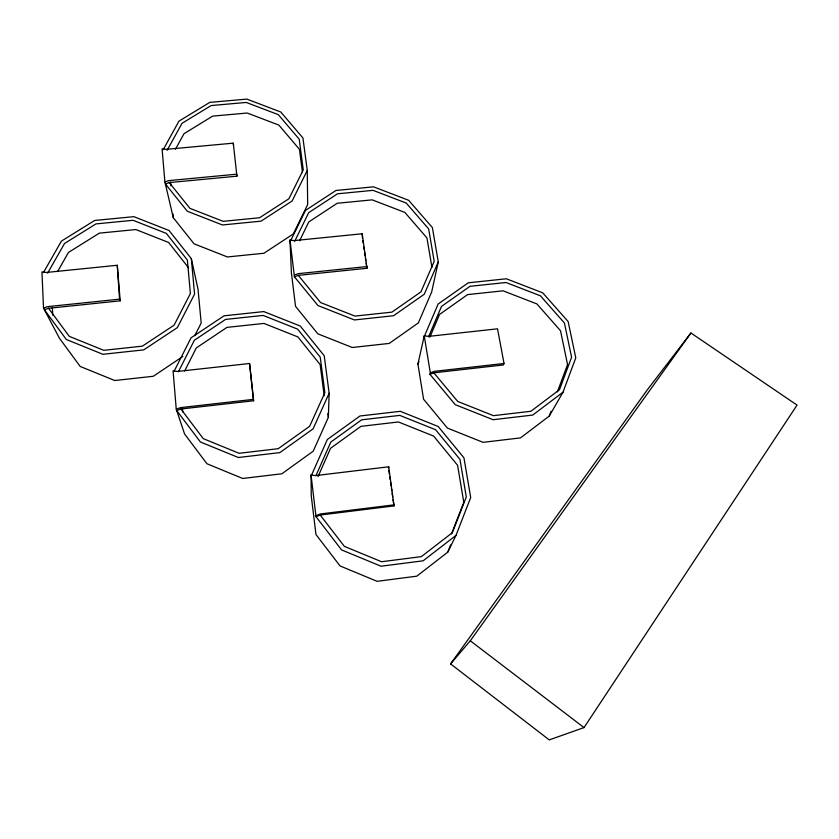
<?xml version="1.0" encoding="UTF-8"?>
<svg xmlns="http://www.w3.org/2000/svg" width="839" height="839" viewBox="0 0 839 839"><rect width="100%" height="100%" fill="white"/><g stroke="black" fill="none" stroke-linecap="round" stroke-linejoin="round"><path stroke-width="1.26" d="M316.009 516.698L311.038 475.01L315.464 475.608L388.709 466.788L394.015 505.907L320.194 515.031L316.009 516.698L341.578 549.912L381.011 566.22L423.129 560.809L455.976 535.408L470.7 497.558L463.936 457.79L438.157 426.474L400.318 411.32L359.994 415.987L327.357 439.479L311.049 476.185M329.14 393.25L313.104 428.855L279.827 452.609L238.328 457.507L200.385 441.975L176.714 410.565L180.888 409.013L253.619 400.759L249.561 363.497L177.386 371.457L173.075 370.88L176.253 409.191L184.57 433.962L206.95 463.757L242.733 478.471L281.852 473.783L313.209 451.193L328.353 417.34L329.14 393.25L324.221 355.726L300.278 326.056L263.803 311.584L224.044 315.81L191.051 337.823L174.124 371.216M290.074 241.884L305.459 210.421L335.978 190.463L373.554 186.835L408.656 200.29L432.368 227.558L438.283 261.873L431.686 291.93L418.346 322.9L389.254 343.424L352.254 347.493L317.792 333.807L295.548 306.371L291.416 273.032L289.99 240.059L294.09 240.615L362.228 233.766L362.458 238.108M289.99 240.059L294.426 276.776L298.317 275.381L366.947 268.281L362.228 233.766M388.457 467.984L388.709 466.788M563.021 392.18L549.262 416.071L520.547 437.874L483.065 442.342L447.386 428.058L423.559 399.196L417.927 364.042L424.251 335.831L428.446 336.397L497.527 328.815L504.029 363.486L503.421 364.955L433.836 372.81L429.935 374.299L455.231 404.66L493.059 419.72L532.734 415.064L563.021 392.18L575.774 357.823L568.139 321.557L542.718 292.842L506.357 278.779L468.288 282.806L438.126 304.043L423.894 337.393M429.935 374.299L430.313 372.841L424.251 335.831M557.379 391.844L567.552 364.587L560.525 330.755L536.918 303.938L503.064 290.818L467.596 294.604L439.521 314.468L429.862 337.215M549.262 416.071L551.066 411.225M311.038 475.01L311.279 496.122L315.957 534.506L340.026 565.926L377.12 581.322L416.784 576.173L447.785 552.125L450.574 544.951M451.476 533.908L463.799 502.341L457.591 465.309L433.648 436.102L398.441 421.965L360.917 426.348L330.566 448.288L318.054 476.594M428.582 336.785L441.492 306.424L469.987 286.309L506.011 282.502L540.4 295.8L564.416 322.973L571.59 357.267L559.498 389.695L530.877 411.278L493.437 415.662L457.737 401.451L433.836 372.81M417.927 364.042L418.923 361.682M438.283 261.873L424.261 294.258L393.543 315.726L354.415 319.942L317.95 305.553L294.426 276.776M315.988 475.577L330.818 442.069L361.672 419.815L399.815 415.389L435.609 429.736L459.961 459.373L466.295 496.961L452.347 532.702L421.314 556.645L381.567 561.731L344.357 546.367L320.194 515.031M299.617 240.762L308.762 221.957L337.173 203.279L372.18 199.86L404.88 212.424L426.925 237.909L431.938 267.379M294.72 241.286L308.658 212.687L337.509 193.799L373.051 190.348L406.254 203.08L428.645 228.879L434.203 261.317L420.916 291.899L391.897 312.139L354.96 316.104L320.55 302.533L298.317 275.381M447.785 552.125L455.976 535.408M307.263 170.422L292.108 201.003L261.034 221.16L222.45 224.967L187.254 211.197L165.367 183.888L169.247 182.587L236.923 176.18L233.273 143.165L166.08 149.352L162.074 148.807L164.905 181.906L173.295 217.721L194.071 243.834L227.4 256.954L263.918 253.252L293.325 233.913L307.672 204.59L307.263 170.422L302.921 137.932L280.782 112.007L246.855 99.107L209.781 102.389L178.959 121.152L163.175 149.72M184.685 370.974L196.274 347.965L226.939 327.388L263.949 323.424L297.908 336.932L320.162 364.608L324.2 395.714M194.816 335.6L201.182 323.036L198.025 289.193L191.323 258.632L169.059 230.505L133.862 216.661L94.671 220.468L61.404 241.129L43.46 272.539M178.424 371.771L194.344 340.277L225.523 319.428L263.131 315.422L297.625 329.129L320.246 357.194L324.861 392.673L309.654 426.285L278.233 448.687L239.073 453.291L203.258 438.64L180.888 409.013M175.466 149.248L183.993 133.695L212.676 116.118L247.222 113.024L278.842 125.074L299.439 149.311L302.449 172.079M167.15 150.275L182.021 123.312L211.145 105.557L246.215 102.442L278.296 114.639L299.208 139.169L303.267 169.887L288.92 198.749L259.566 217.762L223.153 221.339L189.929 208.355L169.247 182.587M57.597 271.595L68.431 252.466L99.359 233.137L135.845 229.55L168.618 242.471L188.544 267.746M47.634 273.126L64.54 243.467L95.982 223.908L133.044 220.29L166.332 233.389L187.359 260.017L190.401 293.524L174.093 325.175L142.347 346.161L103.774 350.324L69.259 336.345L48.536 308.291L44.383 309.738L66.312 339.47L102.872 354.299L143.752 349.873L177.365 327.609L194.585 294.09L191.323 258.632M584.028 727.591L797.05 405.101L690.927 332.989L647.446 389.642L450.585 663.901L549.241 739.893L584.028 727.591L470.301 640.797L450.585 663.901M470.301 640.797L690.927 332.989M182.871 356.439L153.317 376.271L114.754 380.528L80.208 366.454L59.38 338.148L43.513 308.07L41.95 271.909L46.155 272.476L117.271 265.281L120.187 300.834L48.536 308.291M316.009 515.649L320.204 513.982L394.278 504.826M430.313 372.841L434.224 371.352L504.029 363.486M176.253 409.191L180.437 407.639L253.409 399.364L253.619 400.759M294.363 275.045L298.264 273.65L367.104 266.54M43.513 308.07L47.676 306.623L119.558 299.156L120.187 300.834M164.905 181.906L168.796 180.616L236.682 174.187L236.923 176.18M362.826 240.615L363.203 243.132M363.759 246.907L364.136 249.424M364.514 251.931L365.07 255.706M365.447 258.223L365.825 260.74M366.192 263.247L366.947 268.281M388.835 470.511L389.39 474.297M389.757 476.835L390.125 479.363M390.492 481.89L391.047 485.676M391.425 488.204L391.792 490.731M392.159 493.259L392.715 497.055M393.082 499.583L394.015 505.907M327.86 413.512L328.353 417.34M233.273 143.165L233.525 145.22M249.561 363.497L253.409 399.364M170.558 182.021L170.894 185.87M172.96 213.914L173.295 217.721M182.42 408.132L182.745 411.939M117.271 265.281L119.558 299.156M52.354 307.41L52.71 315.17"/></g></svg>
